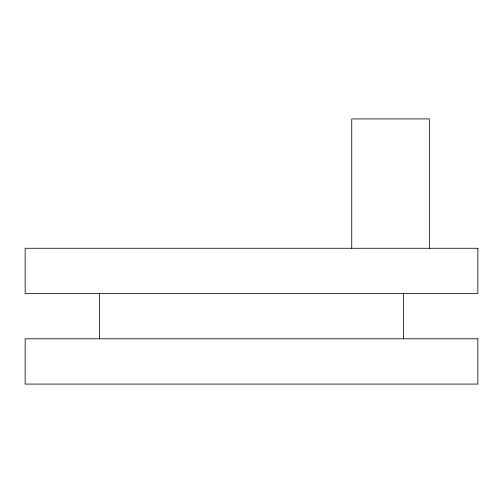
<?xml version="1.0" encoding="UTF-8"?>
<svg xmlns="http://www.w3.org/2000/svg" width="503" height="503" viewBox="0 0 503 503"><rect width="100%" height="100%" fill="white"/><g stroke="black" fill="none" stroke-linecap="round" stroke-linejoin="round"><path stroke-width="0.75" d="M429.348 248.268L429.348 118.922L351.742 118.922L351.742 248.268M403.475 293.538L403.475 338.808M99.525 293.538L99.525 338.808M477.85 248.268L25.15 248.268L25.15 293.538L477.85 293.538L477.85 248.268M477.85 338.808L25.15 338.808L25.15 384.078L477.85 384.078L477.85 338.808"/></g></svg>
